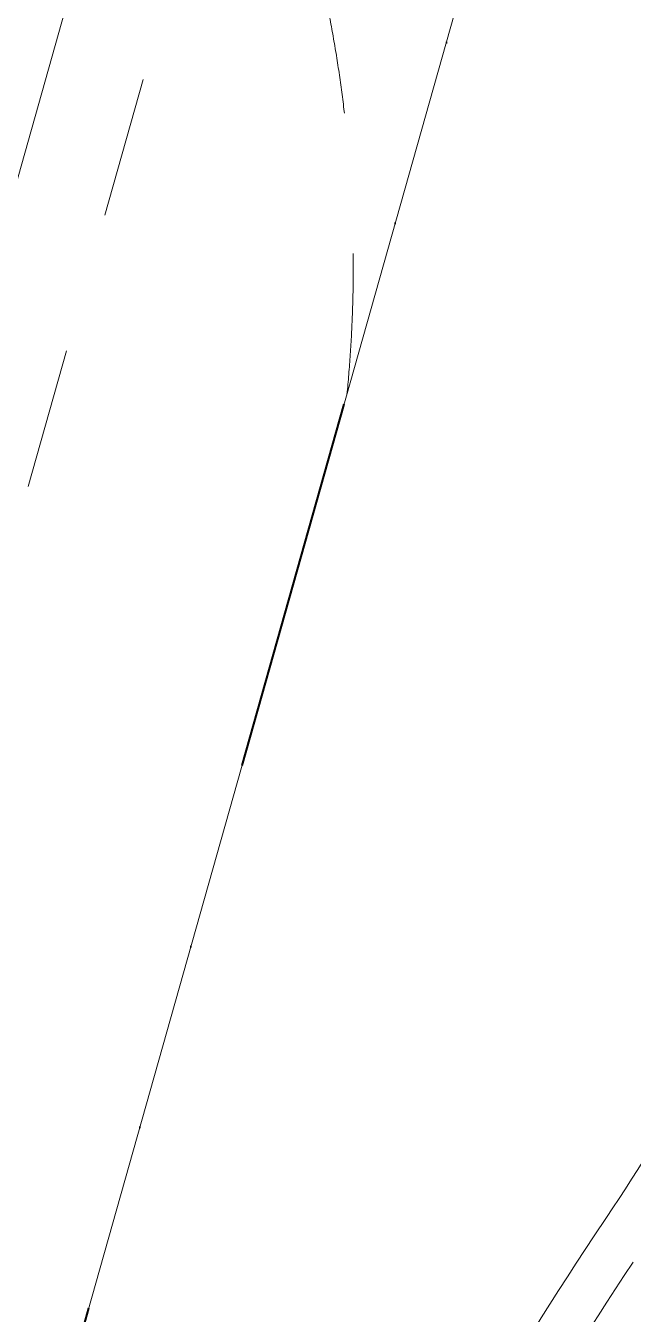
# Model space of a CAD drawing. Header units: millimetres. Extents: x -71377 to 516042, y -145869 to 441446.
# Drawn here: x 283092 to 289560, y 120237 to 133951 of the extents above; entities that cross this region are included whole.
import ezdxf

# ---------------------------------------------------------------- set-up
doc = ezdxf.new("R2010")
doc.units = ezdxf.units.MM
doc.header["$LTSCALE"] = 1000
doc.linetypes.add('_2점쇄선_M_', pattern=[10, 4, -2, 0, -2, 0, -2])
doc.linetypes.add('_점선_M_', pattern=[3, 1.5, -1.5])
doc.layers.get('Defpoints').update_dxf_attribs({"color": 171, "lineweight": 5})
for name, color, linetype, lineweight in [('06', 6, 'Continuous', 5), ('09_HID', 9, '_점선_M_', 5), ('251024_도로_dwg', 8, 'Continuous', 5), ('A-bord', 1, '_2점쇄선_M_', 40), ('AA_dash_M_', 7, '_점선_M_', 5), ('j-스쿨존 휀스', 7, 'Continuous', 5), ('개선안도 base 2022 09$0$00_계획선', 7, 'Continuous', 5), ('개선안도 base 2022 09$0$j-교통개선-당초안', 7, 'Continuous', 5), ('조경라인_dwg', 8, 'Continuous', 5)]:
    doc.layers.add(name, color=color, linetype=linetype, lineweight=lineweight)

# ---------------------------------------------------------------- blocks, each defined once
blk = doc.blocks.new('251024_도로_dwg_A$C61e17efd-3827739-지반층 배치도')
at = {"layer": 'j-스쿨존 휀스'}
blk.add_arc((245302, 5923), 34750, 146.253, 164.2221, dxfattribs=at)
blk = doc.blocks.new('251024_도로_dwg-3827738-지반층 배치도')
at = {"layer": '개선안도 base 2022 09$0$00_계획선'}
blk.add_line((-1028222, 47205), (-922668, 111186), dxfattribs=at)
at = {"layer": '개선안도 base 2022 09$0$j-교통개선-당초안'}
blk.add_line((-990642, 75880), (-990411, 75935), dxfattribs=at)
for centre, radius, start, end in [((-998492, 110246), 35250, 283.253, 301.2221), ((-984968, 51790), 24750, 103.253, 121.2221)]:
    blk.add_arc(centre, radius, start, end, dxfattribs=at)
at = {"rotation": 136.9999987515237}
blk.add_blockref('251024_도로_dwg_A$C61e17efd-3827739-지반층 배치도', (-815049, -52718), dxfattribs=at)
blk = doc.blocks.new('조경라인_dwg-6847807-지반층 배치도')
at = {"layer": '06'}
blk.add_line((280280, 122683), (283742, 134936), dxfattribs=at)
at = {"layer": '09_HID'}
blk.add_arc((272547, 131396), 14032, 354.4045, 49.2605, dxfattribs=at)
at = {"layer": 'Defpoints', "flags": 128}
blk.add_lwpolyline([(254914, 44207), (263642, 49089), (315960, 234250), (311078, 242977), (266571, 255553), (262245, 255476), (253513, 257943), (250223, 260015), (73152, 95564)], close=True, dxfattribs=at)
blk = doc.blocks.new('Family - ___-2020727-지반층 배치도')
at = {"layer": 'A-bord'}
blk.add_line((148320, 160060), (-16223, 60323), dxfattribs=at)
blk = doc.blocks.new('Family - ___-3020971-지반층 배치도')
at = {"layer": 'A-bord'}
blk.add_line((148320, 160060), (-16223, 60323), dxfattribs=at)

msp = doc.modelspace()

# ---------------------------------------------------------------- linework, layer by layer
at = {"layer": 'AA_dash_M_'}
msp.add_line((261092.7, 51100.1), (312735, 233869.5), dxfattribs=at)

# ---------------------------------------------------------------- block references
at = {"layer": '251024_도로_dwg', "rotation": 223.0000012484763}
msp.add_blockref('251024_도로_dwg-3827738-지반층 배치도', (-486983.6, -498853.4), dxfattribs=at)
at = {"layer": 'A-bord', "rotation": 223.0000012484763}
for name in ['Family - ___-2020727-지반층 배치도', 'Family - ___-3020971-지반층 배치도']:
    msp.add_blockref(name, (262955.4, 267303.1), dxfattribs=at)
at = {"layer": '조경라인_dwg', "rotation": 8.537736462515947e-07}
msp.add_blockref('조경라인_dwg-6847807-지반층 배치도', (0, 0), dxfattribs=at)

doc.saveas('drawing.dxf')
